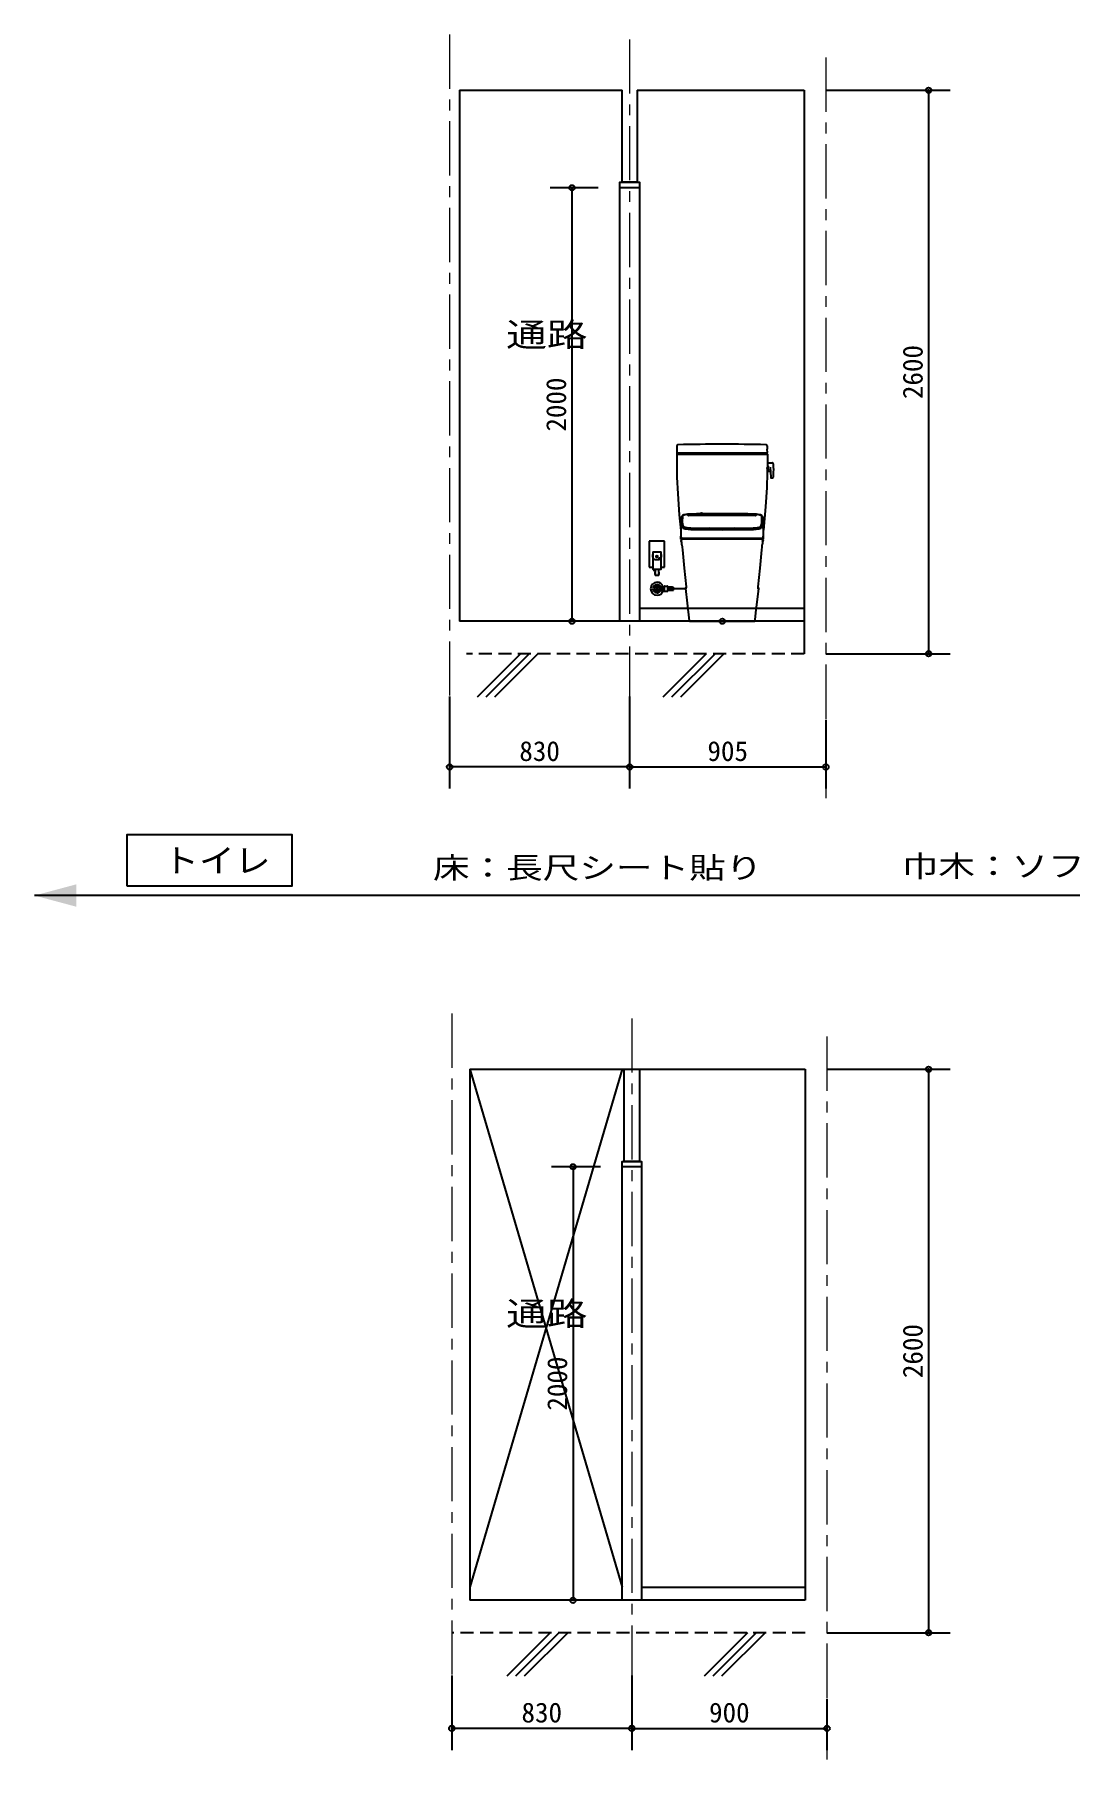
# Model space of a CAD drawing. Units: millimetres at full size, sheet at 1:50. Extents: x -10512 to 18330, y -7438 to 24497.
# Drawn here: x -10113 to -5335, y -1447 to 6511 of the extents above; entities that cross this region are included whole.
import ezdxf
from ezdxf.enums import TextEntityAlignment as Align

# ---------------------------------------------------------------- set-up
doc = ezdxf.new("R2010")
doc.units = ezdxf.units.MM
doc.header["$LTSCALE"] = 50
doc.header["$PDMODE"] = 32
doc.header["$PDSIZE"] = 25
for name, pattern in [('CHAIN1', [8, 5, -1, 1, -1]), ('DASHED1', [1.8, 1.2, -0.6]), ('DOUBLE_CHAIN1', [8.8, 5, -1, 0.6, -0.6, 0.6, -1])]:
    doc.linetypes.add(name, pattern=pattern)
for name, color, linetype in [('0-0_0', 7, 'Continuous'), ('0-1_1', 7, 'Continuous'), ('0-2_2', 134, 'Continuous')]:
    doc.layers.add(name, color=color, linetype=linetype)
doc.layers.add('0-8_8', color=6, linetype='CHAIN1', lineweight=9)
doc.styles.add('ＭＳ ゴシック', font='')
doc.styles.get('ＭＳ ゴシック').set_extended_font_data('MS Gothic')

msp = doc.modelspace()

# ---------------------------------------------------------------- linework, layer by layer
at = {"layer": '0-0_0'}
for p, q in [((-8153.23, 6254), (-8153.23, 3804)), ((-8153.23, 6254), (-7403.23, 6254)), ((-7403.23, 5829), (-7403.23, 6254)), ((-7333.23, 6254), (-7333.23, 5829)), ((-7333.23, 6254), (-6563.23, 6254)), ((-6563.23, 6254), (-6563.23, 3654)), ((-6463.23, 6254), (-5889.73, 6254)), ((-5989.73, 6254), (-5989.73, 3654)), ((-7333.23, 5829), (-7403.23, 5829)), ((-7513.23, 5804), (-7734.1, 5804)), ((-7634.1, 5804), (-7634.1, 3804)), ((-7413.23, 3804), (-7413.23, 5804)), ((-7323.23, 5804), (-7323.23, 3804)), ((-7323.23, 3864), (-6563.23, 3864)), ((-6563.23, 3804), (-8153.23, 3804)), ((-7513.23, 3804), (-7734.1, 3804)), ((-7871.73, 3654), (-8071.73, 3454)), ((-7831.5, 3654), (-8031.5, 3454)), ((-7791.27, 3654), (-7991.27, 3454)), ((-7014.69, 3654), (-7214.69, 3454)), ((-6974.46, 3654), (-7174.46, 3454)), ((-6934.23, 3654), (-7134.23, 3454)), ((-6463.23, 3654), (-5889.73, 3654)), ((-8198.23, 3456.39), (-8198.23, 3031.81)), ((-7368.23, 3456.39), (-7368.23, 3031.81)), ((-7368.23, 3349.48), (-7368.23, 3031.81)), ((-6463.23, 3349.48), (-6463.23, 3031.81)), ((-7368.23, 3131.81), (-8198.23, 3131.81)), ((-7368.23, 3131.81), (-6463.23, 3131.81)), ((8212.18, 2538.71), (-10112.54, 2538.71)), ((-8104.51, 1737.41), (-8104.51, -712.59)), ((-8104.51, 1737.41), (-7403.23, -652.59)), ((-7403.23, 1737.41), (-8104.51, -652.59)), ((-8104.51, 1737.41), (-6558.23, 1737.41)), ((-7393.23, 1312.41), (-7393.23, 1737.41)), ((-7323.23, 1737.41), (-7323.23, 1312.41)), ((-6558.23, 1737.41), (-6558.23, -712.59)), ((-6458.23, 1737.41), (-5889.73, 1737.41)), ((-5989.73, 1737.41), (-5989.73, -862.59)), ((-7503.23, 1287.41), (-7729.1, 1287.41)), ((-7629.1, 1287.41), (-7629.1, -712.59)), ((-7403.23, -712.59), (-7403.23, 1287.41)), ((-7323.23, 1312.41), (-7393.23, 1312.41)), ((-7313.23, 1287.41), (-7313.23, -712.59)), ((-6558.23, -712.59), (-8104.51, -712.59)), ((-7503.23, -712.59), (-7729.1, -712.59)), ((-7313.23, -652.59), (-6558.23, -652.59)), ((-7734.43, -862.59), (-7934.43, -1062.59)), ((-7694.2, -862.59), (-7894.2, -1062.59)), ((-7653.97, -862.59), (-7853.97, -1062.59)), ((-6824.43, -862.59), (-7024.43, -1062.59)), ((-6784.2, -862.59), (-6984.2, -1062.59)), ((-6743.97, -862.59), (-6943.97, -1062.59)), ((-6458.23, -862.59), (-5889.73, -862.59)), ((-8188.23, -1060.2), (-8188.23, -1403.56)), ((-7358.23, -1060.2), (-7358.23, -1403.56)), ((-7358.23, -1167.11), (-7358.23, -1403.56)), ((-6458.23, -1167.11), (-6458.23, -1403.56)), ((-7358.23, -1303.56), (-8188.23, -1303.56)), ((-7358.23, -1303.56), (-6458.23, -1303.56))]:
    msp.add_line(p, q, dxfattribs=at)
at = {"layer": '0-0_0', "linetype": 'DASHED1'}
for p, q in [((-6563.23, 3654), (-8119.95, 3654)), ((-6558.23, -862.59), (-8188.23, -862.59))]:
    msp.add_line(p, q, dxfattribs=at)
at = {"layer": '0-0_0'}
for points in [[(-7323.23, 5804), (-7413.23, 5804), (-7413.23, 5829), (-7323.23, 5829)], [(-9687.13, 2583.6), (-8924.05, 2583.6), (-8924.05, 2818.39), (-9687.13, 2818.39)], [(-7313.23, 1287.41), (-7403.23, 1287.41), (-7403.23, 1312.41), (-7313.23, 1312.41)]]:
    msp.add_lwpolyline(points, close=True, dxfattribs=at)
for p in [(-5989.73, 6254), (-7634.1, 5804), (-7634.1, 3804), (-5989.73, 3654), (-8198.23, 3131.81), (-7368.23, 3131.81), (-7368.23, 3131.81), (-6463.23, 3131.81), (-5989.73, 1737.41), (-7629.1, 1287.41), (-7629.1, -712.59), (-5989.73, -862.59), (-8188.23, -1303.56), (-7358.23, -1303.56), (-7358.23, -1303.56), (-6458.23, -1303.56)]:
    msp.add_point(p, dxfattribs=at)
msp.add_solid([(-10112.54, 2538.71), (-9919.35, 2590.47), (-9919.35, 2486.94)], dxfattribs=at)
at = {"layer": '0-1_1'}
for p, q in [((-7151.01, 4574.19), (-7147.61, 4578.42)), ((-7151.01, 4574.19), (-7149.94, 4469.48)), ((-7151.01, 4574.19), (-6942, 4574.19)), ((-7150.42, 4597.72), (-7150.96, 4582.1)), ((-7149.87, 4613.32), (-7150.42, 4597.72)), ((-6942.06, 4579.01), (-7147.96, 4579.01)), ((-6942, 4579.01), (-7147.89, 4579.01)), ((-6737.89, 4579.01), (-6942.06, 4579.01)), ((-6737.82, 4579.01), (-6942, 4579.01)), ((-6942, 4574.19), (-6733.01, 4574.19)), ((-6941.95, 4579), (-6904.81, 4579)), ((-6904.81, 4579), (-6737.73, 4579)), ((-6736.17, 4579.01), (-6737.89, 4579.01)), ((-6736.41, 4578.42), (-6733.01, 4574.19)), ((-6734.26, 4613.32), (-6733.71, 4597.72)), ((-6733.17, 4582.11), (-6733.71, 4597.72)), ((-6733.01, 4574.19), (-6733.21, 4532.78)), ((-7149.94, 4469.48), (-7146.78, 4391.28)), ((-6733.66, 4489.01), (-6735.82, 4420.71)), ((-6733.54, 4497.01), (-6733.66, 4489.01)), ((-6733.37, 4509.01), (-6733.54, 4497.01)), ((-6733.37, 4509.01), (-6733.36, 4509.47)), ((-6733.36, 4509.47), (-6733.35, 4510)), ((-6733.35, 4510), (-6733.34, 4510.59)), ((-6733.34, 4510.59), (-6733.33, 4511.22)), ((-6733.33, 4511.22), (-6733.32, 4511.9)), ((-6733.32, 4511.9), (-6733.31, 4512.61)), ((-6733.31, 4512.61), (-6733.3, 4513.35)), ((-6733.21, 4532.78), (-6733.3, 4513.35)), ((-6733, 4529.94), (-6733, 4498.38)), ((-6732.71, 4530.24), (-6731.83, 4530.29)), ((-6730.15, 4498.21), (-6732.68, 4498.08)), ((-6732.02, 4533.82), (-6731.83, 4530.29)), ((-6731.54, 4534.35), (-6709.72, 4535.11)), ((-6718.99, 4495.36), (-6729.68, 4494.9)), ((-6719.85, 4511.72), (-6718.99, 4495.36)), ((-6718.99, 4495.36), (-6717.42, 4465.45)), ((-6716.89, 4464.98), (-6708.83, 4465.54)), ((-7146.78, 4391.28), (-7140, 4294.51)), ((-6735.82, 4420.71), (-6741.04, 4331.75)), ((-7043.99, 4299.31), (-7060.35, 4299.04)), ((-7045.28, 4297.75), (-7045.53, 4297.46)), ((-7043.99, 4299.31), (-7045.28, 4297.75)), ((-6942, 4300.1), (-7030.17, 4299.51)), ((-7030.17, 4299.51), (-7028.82, 4297.86)), ((-7028.82, 4297.86), (-7028.54, 4297.52)), ((-6807.19, 4298.55), (-6823.64, 4299.04)), ((-6741.04, 4331.75), (-6751.37, 4224.11)), ((-7140, 4294.51), (-7132.67, 4223.06)), ((-7131.85, 4239.97), (-7132.75, 4221.2)), ((-7132.75, 4221.2), (-7132.66, 4206.64)), ((-7131.3, 4257.61), (-7131.85, 4239.97)), ((-7130.49, 4282.41), (-7131.08, 4264.52)), ((-7125.41, 4271.49), (-7125.52, 4264.45)), ((-7125.52, 4264.45), (-7125.37, 4260.51)), ((-7125.11, 4278.9), (-7125.41, 4271.49)), ((-7125.37, 4260.51), (-7125, 4255.76)), ((-7124.7, 4288), (-7125.11, 4278.9)), ((-7101.55, 4296.99), (-7107.3, 4296.07)), ((-7101.05, 4293.07), (-7101.05, 4296.91)), ((-7100.64, 4292.83), (-7101.05, 4293.07)), ((-7099.75, 4292.55), (-7099.74, 4292.83)), ((-7098.05, 4292.33), (-7099.75, 4292.55)), ((-7099.74, 4293.4), (-7099.71, 4296.26)), ((-7099.74, 4292.83), (-7099.74, 4293.4)), ((-7033.1, 4294.3), (-7098.76, 4294.17)), ((-7098.05, 4292.33), (-7096.29, 4292.26)), ((-7060.53, 4292.34), (-7096.29, 4292.26)), ((-7061.06, 4227.11), (-6942, 4225.99)), ((-7019.4, 4292.42), (-7060.53, 4292.34)), ((-6942, 4294.4), (-7033.1, 4294.3)), ((-6959.21, 4292.53), (-7019.4, 4292.42)), ((-6942, 4232.57), (-6999.64, 4232.94)), ((-6942, 4292.51), (-6959.21, 4292.53)), ((-6785.24, 4294.17), (-6942, 4294.4)), ((-6924.78, 4292.53), (-6942, 4292.51)), ((-6884.35, 4232.94), (-6942, 4232.57)), ((-6942, 4225.99), (-6822.94, 4227.11)), ((-6864.6, 4292.42), (-6924.78, 4292.53)), ((-6823.47, 4292.34), (-6864.6, 4292.42)), ((-6787.7, 4292.26), (-6823.47, 4292.34)), ((-6787.7, 4292.26), (-6785.94, 4292.33)), ((-6784.43, 4292.53), (-6785.94, 4292.33)), ((-6784.39, 4293.69), (-6784.43, 4292.53)), ((-6784.28, 4296.26), (-6784.39, 4293.69)), ((-6783.07, 4293.01), (-6783.35, 4292.83)), ((-6782.95, 4296.91), (-6783.07, 4293.01)), ((-6776.69, 4296.07), (-6782.44, 4296.99)), ((-6758.88, 4278.9), (-6759.29, 4288)), ((-6758.99, 4255.76), (-6758.62, 4260.51)), ((-6758.59, 4271.49), (-6758.88, 4278.9)), ((-6758.62, 4260.51), (-6758.48, 4264.45)), ((-6758.48, 4264.45), (-6758.59, 4271.49)), ((-6752.91, 4264.52), (-6753.5, 4282.41)), ((-6752.15, 4239.97), (-6752.7, 4257.61)), ((-6751.24, 4221.2), (-6752.15, 4239.97)), ((-6751.31, 4210.44), (-6751.24, 4221.2)), ((-7133.32, 4194.3), (-7133.39, 4191.11)), ((-7132.75, 4195.54), (-7132.76, 4194.8)), ((-7132.66, 4206.64), (-7132.75, 4195.54)), ((-7132.66, 4206.64), (-7132.62, 4201.83)), ((-7131.91, 4193.52), (-7131.41, 4189.86)), ((-7130.82, 4174.32), (-7130.95, 4176.05)), ((-7130.82, 4174.32), (-7130.81, 4174.24)), ((-7130.24, 4172.89), (-7130.18, 4172.82)), ((-7130.01, 4172.62), (-7130.18, 4172.82)), ((-7129.4, 4187), (-6965.8, 4187)), ((-7128.58, 4170.95), (-7129.2, 4171.69)), ((-7129.13, 4174.46), (-7129.12, 4174.37)), ((-7128.79, 4172.8), (-7128.9, 4172.93)), ((-7128.58, 4170.95), (-7128.7, 4171.91)), ((-7128.44, 4169.73), (-7128.58, 4170.95)), ((-7128.22, 4167.55), (-7128.44, 4169.73)), ((-7128.02, 4165.54), (-7128.22, 4167.55)), ((-7127.73, 4162.38), (-7128.02, 4165.54)), ((-7127.45, 4159.23), (-7127.73, 4162.38)), ((-7127.17, 4156.08), (-7127.45, 4159.23)), ((-7124.48, 4184), (-6971.89, 4184)), ((-7023.15, 4184), (-7022.8, 4184)), ((-7022.8, 4184), (-6997.45, 4184)), ((-6965.8, 4184.04), (-6996.88, 4183.85)), ((-6971.89, 4184), (-6921.5, 4184)), ((-6965.8, 4187), (-6942, 4187)), ((-6965.8, 4184.04), (-6965.8, 4187)), ((-6942, 4187), (-6921.5, 4187)), ((-6921.5, 4187), (-6895.69, 4187)), ((-6921.5, 4184), (-6921.5, 4187)), ((-6921.5, 4184), (-6892.68, 4184)), ((-6921.5, 4184), (-6892.39, 4184)), ((-6895.69, 4187), (-6858.31, 4187)), ((-6895.69, 4186.61), (-6895.69, 4187)), ((-6892.39, 4184), (-6861.77, 4184)), ((-6892.39, 4184), (-6861.77, 4184)), ((-6861.77, 4184), (-6851.5, 4184)), ((-6861.32, 4184), (-6760.53, 4184)), ((-6858.31, 4187), (-6807.67, 4187)), ((-6858.31, 4186.61), (-6858.31, 4187)), ((-6851.5, 4184), (-6751.26, 4184)), ((-6807.67, 4187), (-6778.33, 4187)), ((-6805.5, 4186.07), (-6780.5, 4186.07)), ((-6778.33, 4187), (-6754.59, 4187)), ((-6756.54, 4159.23), (-6756.83, 4156.08)), ((-6756.26, 4162.38), (-6756.54, 4159.23)), ((-6755.98, 4165.54), (-6756.26, 4162.38)), ((-6755.78, 4167.55), (-6755.98, 4165.54)), ((-6755.55, 4169.73), (-6755.78, 4167.55)), ((-6755.41, 4170.95), (-6755.55, 4169.73)), ((-6755.3, 4171.91), (-6755.41, 4170.95)), ((-6754.8, 4171.69), (-6755.41, 4170.95)), ((-6755.09, 4172.93), (-6755.2, 4172.8)), ((-6754.87, 4174.37), (-6754.86, 4174.46)), ((-6753.81, 4172.82), (-6753.99, 4172.62)), ((-6753.81, 4172.82), (-6753.76, 4172.89)), ((-6753.18, 4174.24), (-6753.17, 4174.32)), ((-6753.05, 4176.05), (-6753.17, 4174.32)), ((-6752.59, 4189.86), (-6752.08, 4193.52)), ((-6751.38, 4201.83), (-6751.31, 4210.44)), ((-7260.77, 4100.17), (-7260.77, 4111.84)), ((-7260.67, 4111.94), (-7260.47, 4111.94)), ((-7260.47, 4100.07), (-7260.67, 4100.07)), ((-7260.47, 4111.94), (-7260.47, 4123.51)), ((-7260.47, 4100.07), (-7260.47, 4111.94)), ((-7260.47, 4088.67), (-7260.47, 4100.07)), ((-7260.47, 4043.36), (-7260.47, 4088.26)), ((-7260.27, 4088.57), (-7260.36, 4088.57)), ((-7260.17, 4088.28), (-7260.17, 4088.47)), ((-7257.86, 4088.61), (-7260.06, 4088.58)), ((-7259.47, 4124.51), (-7224.79, 4124.51)), ((-7252.47, 4088.63), (-7257.86, 4088.61)), ((-7252.47, 4088.63), (-7231.79, 4088.63)), ((-7252.47, 4088.33), (-7231.79, 4088.33)), ((-7226.39, 4088.61), (-7231.79, 4088.63)), ((-7224.19, 4088.58), (-7226.39, 4088.61)), ((-7224.09, 4088.47), (-7224.09, 4088.28)), ((-7223.89, 4088.57), (-7223.98, 4088.57)), ((-7223.8, 4088.26), (-7223.79, 4043.36)), ((-7223.79, 4111.94), (-7223.79, 4100.07)), ((-7223.79, 4100.07), (-7223.79, 4088.67)), ((-7223.58, 4100.07), (-7223.79, 4100.07)), ((-7223.49, 4111.84), (-7223.49, 4100.17)), ((-7254.63, 4042.36), (-7259.47, 4042.36)), ((-7254.63, 4042.36), (-7254.63, 4038.36)), ((-7250.63, 4042.36), (-7250.63, 4034.36)), ((-7250.63, 4034.36), (-7250.63, 4030.36)), ((-7250.39, 4026.86), (-7250.53, 4028.86)), ((-7250.16, 4023.36), (-7250.29, 4025.36)), ((-7249.93, 4019.86), (-7250.06, 4021.86)), ((-7249.69, 4016.29), (-7249.83, 4018.36)), ((-7235.56, 4015.36), (-7248.69, 4015.36)), ((-7234.43, 4018.36), (-7234.56, 4016.29)), ((-7234.19, 4021.86), (-7234.33, 4019.86)), ((-7233.96, 4025.36), (-7234.09, 4023.36)), ((-7233.73, 4028.86), (-7233.86, 4026.86)), ((-7233.63, 4030.36), (-7233.63, 4042.36)), ((-7224.79, 4042.36), (-7233.63, 4042.36)), ((-7243, 3961.68), (-7242, 3961.68)), ((-7243, 3960.17), (-7243, 3961.68)), ((-7243, 3960.17), (-7243, 3958.13)), ((-7243, 3957.09), (-7243, 3958.13)), ((-7243, 3954), (-7243, 3957.09)), ((-7243, 3950.91), (-7243, 3954)), ((-7243, 3949.61), (-7243, 3950.91)), ((-7243, 3949.61), (-7243, 3947.83)), ((-7243, 3946.32), (-7243, 3947.83)), ((-7242, 3946.32), (-7243, 3946.32)), ((-7242, 3961.68), (-7241, 3961.68)), ((-7241, 3946.32), (-7242, 3946.32)), ((-7241, 3960.17), (-7241, 3961.68)), ((-7241, 3960.17), (-7241, 3958.39)), ((-7241, 3958.39), (-7241, 3957.09)), ((-7241, 3954), (-7241, 3957.09)), ((-7241, 3950.91), (-7241, 3954)), ((-7241, 3950.91), (-7241, 3949.61)), ((-7241, 3949.61), (-7241, 3947.83)), ((-7241, 3946.32), (-7241, 3947.83)), ((-7225.27, 3944.99), (-7227.42, 3945)), ((-7227.41, 3963), (-7218.95, 3963)), ((-7218.95, 3944.97), (-7225.27, 3944.99)), ((-7218.95, 3963), (-7213.49, 3963.34)), ((-7218.95, 3954), (-7218.95, 3944.97)), ((-7218.25, 3944.27), (-7218.95, 3944.97)), ((-7218.25, 3944.27), (-7213.61, 3944.28)), ((-7213.61, 3944.28), (-7209.97, 3944.21)), ((-7213.49, 3963.34), (-7209.5, 3963.03)), ((-7209.54, 3954), (-7209.59, 3944.59)), ((-7209.5, 3963.03), (-7209.54, 3954)), ((-7209.5, 3963.03), (-7208.5, 3963.03)), ((-7208.5, 3963.16), (-7208.5, 3965.16)), ((-7208.5, 3944.66), (-7208.5, 3963.16)), ((-7208.5, 3963.03), (-7208.5, 3954)), ((-7208.5, 3954), (-7208.5, 3944.97)), ((-7208.5, 3942.66), (-7208.5, 3944.66)), ((-7207.82, 3965.41), (-7193.17, 3965.41)), ((-7207.82, 3942.41), (-7193.17, 3942.41)), ((-7192.5, 3960.51), (-7192.5, 3965.16)), ((-7192.5, 3960.47), (-7192.5, 3960.51)), ((-7192.5, 3960.47), (-7188.95, 3960.47)), ((-7192.5, 3947.35), (-7192.5, 3960.47)), ((-7192.5, 3942.66), (-7192.5, 3947.35)), ((-7192.5, 3947.35), (-7188.95, 3947.35)), ((-7188.95, 3960.47), (-7188.95, 3947.35)), ((-7183.34, 3960.55), (-7183.34, 3947.27)), ((-7183.34, 3960.55), (-7181.8, 3960.55)), ((-7183.34, 3947.27), (-7181.8, 3947.27)), ((-7181.8, 3960.55), (-7181.8, 3947.27)), ((-7177.97, 3960.55), (-7177.97, 3947.27)), ((-7177.97, 3960.55), (-7176.44, 3960.55)), ((-7177.97, 3947.27), (-7176.44, 3947.27)), ((-7176.44, 3960.55), (-7176.44, 3947.27)), ((-7172.61, 3960.55), (-7172.61, 3947.27)), ((-7172.61, 3960.55), (-7171.59, 3960.55)), ((-7172.61, 3947.27), (-7171.59, 3947.27)), ((-7171.59, 3960.55), (-7171.59, 3947.27)), ((-7170.48, 3961.11), (-7166.5, 3961.11)), ((-7170.48, 3946.71), (-7166.5, 3946.71)), ((-7166.5, 3946.71), (-7166.5, 3961.11)), ((-7110.97, 3953.91), (-7166.5, 3953.91)), ((-7107.68, 3955.29), (-7111.12, 3955.29)), ((-7111.12, 3955.29), (-7111.11, 3955.25)), ((-7111.11, 3955.25), (-7103.43, 3887.35)), ((-7108.07, 3962.45), (-7107.7, 3958.6)), ((-7107.7, 3958.6), (-7107.68, 3958.39)), ((-6786.02, 3842.6), (-6772.88, 3955.25)), ((-6772.88, 3955.29), (-6776.32, 3955.29)), ((-6776.31, 3958.39), (-6776.29, 3958.6)), ((-6776.29, 3958.6), (-6775.93, 3962.45)), ((-6772.88, 3955.25), (-6772.88, 3955.29)), ((-7103.43, 3887.35), (-7093.28, 3806.17)), ((-6790.11, 3810.77), (-6786.02, 3842.6)), ((-7090.81, 3804), (-6793.32, 3804)), ((-6790.71, 3806.17), (-6790.11, 3810.77))]:
    msp.add_line(p, q, dxfattribs=at)
at = {"layer": '0-1_1', "linetype": 'DOUBLE_CHAIN1'}
msp.add_line((-7277.47, 4054), (-7260.47, 4053.86), dxfattribs=at)
at = {"layer": '0-1_1'}
for points in [[(-7147.94, 4579), (-7146.15, 4579), (-7135.85, 4579), (-6941.95, 4579)], [(-6731.83, 4530.29), (-6730.15, 4498.21), (-6729.99, 4495.18)], [(-7133.1, 4190.65), (-7133.23, 4185.01), (-7133.24, 4184.51)], [(-7132.74, 4184), (-7032.5, 4184), (-7023.15, 4184)], [(-7130.42, 4174.29), (-7129.94, 4174.29), (-7129.45, 4174.28)], [(-7129.91, 4172.8), (-7129.35, 4172.8), (-7128.79, 4172.8)], [(-7127.17, 4156.08), (-7126.17, 4145.05), (-7125.16, 4134)], [(-6758.84, 4134), (-6757.83, 4145.05), (-6756.83, 4156.08)], [(-6755.2, 4172.8), (-6754.64, 4172.8), (-6754.09, 4172.8)], [(-6754.54, 4174.28), (-6754.06, 4174.29), (-6753.58, 4174.29)], [(-6750.76, 4184.51), (-6750.77, 4185.01), (-6751.31, 4210.44)], [(-7252.47, 4088.33), (-7257.86, 4088.31), (-7260.06, 4088.28)], [(-7224.19, 4088.28), (-7226.39, 4088.31), (-7231.79, 4088.33)], [(-7223.79, 4123.51), (-7223.79, 4111.94), (-7223.58, 4111.94)], [(-7125.16, 4134), (-7117, 4048.61), (-7108.07, 3962.45)], [(-6775.93, 3962.45), (-6767, 4048.61), (-6758.84, 4134)], [(-7233.63, 4042.36), (-7250.63, 4042.36), (-7254.63, 4042.36)], [(-7250.63, 4034.36), (-7251.64, 4035.37), (-7254.63, 4038.36)], [(-7251.64, 4035.37), (-7252.7, 4035.37), (-7254.61, 4037.28), (-7254.63, 4038.36)], [(-7218.95, 3963), (-7218.95, 3958.91), (-7218.95, 3954)], [(-7208.5, 3944.97), (-7209.59, 3944.59), (-7209.97, 3944.21)]]:
    msp.add_lwpolyline(points, dxfattribs=at)
at = {"layer": '0-1_1', "linetype": 'DOUBLE_CHAIN1'}
msp.add_lwpolyline([(-7223.79, 4053.86), (-7207.47, 4054), (-7207.47, 4174), (-7277.47, 4174), (-7277.47, 4054)], dxfattribs=at)
at = {"layer": '0-1_1'}
for centre, radius in [((-7242.13, 4102.36), 4.3), ((-7230.78, 4094.46), 1.45)]:
    msp.add_circle(centre, radius, dxfattribs=at)
for centre, radius, start, end in [((-7145.08, 4613.22), 4.8, 92.36559, 178.75008), ((-6942.16, -2566.54), 7187.42, 89.99926, 91.61939), ((-6941.61, -2566.55), 7187.43, 88.3863, 90.00365), ((-6739.24, 4613.04), 4.99, 3.22411, 89.6086), ((-7147.96, 4582.01), 3, 178.26893, 270.01688), ((-7147.04, 4579.06), 0.85, 183.15277, 228.19813), ((-6737.82, 4577.01), 2, 44.90479, 90.00148), ((-6736.17, 4582.01), 3, 269.98888, 2.00304), ((-6732.7, 4529.94), 0.3, 93, 180), ((-6732.7, 4498.38), 0.3, 180, 273), ((-6731.52, 4533.85), 0.5, 92.00003, 183.00001), ((-6729.7, 4495.2), 0.3, 182.99996, 272.49995), ((-6707.12, 4512.47), 12.75, 173.8434, 183.37838), ((-6715.97, 4513.44), 3.85, 165.55922, 174.01291), ((-6718.94, 4514.23), 0.769, 146.44659, 167.30147), ((-6719.46, 4514.56), 0.156, 102.1053, 142.73886), ((-6716.92, 4465.48), 0.5, 182.99999, 273.99997), ((-6709.6, 4531.61), 3.5, 10.19085, 92), ((-6709.08, 4469.03), 3.5, 274, 354.6129), ((-6826.23, 4510.64), 122, 2.28266, 10.19085), ((-7054.05, 4501.56), 350, 354.6129, 2.28266), ((-7093.01, 4198.32), 99.39, 95.07239, 103.02013), ((-7101.64, 4296.73), 0.617, 16.37365, 104.88774), ((-7098.66, 4296.57), 1.1, 105.12497, 196.00393), ((-7019.95, 2664.44), 1635.1, 91.41583, 92.76905), ((-7045.09, 4296.83), 0.94, 102.05405, 150.89364), ((-7039.43, 4296.01), 5.63, 111.32907, 144.10703), ((-7040.31, 4298.72), 1.79, 120.48509, 228.27202), ((-7037.01, 4303.45), 7.54, 233.44341, 307.74327), ((-7036.98, 4289.78), 12.32, 70.23629, 111.38226), ((-7036.98, 4293.57), 7.93, 59.27624, 122.35325), ((-7033.71, 4298.75), 1.82, 315.9549, 64.54455), ((-7034.46, 4296.24), 5.4, 37.35115, 72.3092), ((-7029.05, 4296.68), 1.2, 65.57361, 78.60079), ((-7029.28, 4296.64), 1.34, 29.59733, 57.65666), ((-7028.69, 4297.02), 0.643, 325.38632, 26.42051), ((-6942, -2293.6), 6593.7, 88.97149, 89.99999), ((-6830.51, 3470.9), 827.98, 86.8524, 88.38613), ((-6785.34, 4296.57), 1.1, 343.99607, 74.87503), ((-6782.45, 4296.86), 0.498, 85.94425, 174.45834), ((-6791.28, 4196.76), 100.99, 77.01556, 84.96331), ((-7076, 4259.33), 55.33, 174.62697, 181.78155), ((-7076, 4259.33), 55.33, 181.78155, 199.59817), ((-7101.54, 4275.07), 29.86, 151.89644, 165.77549), ((-7107.54, 4254.21), 24.57, 213.1401, 260.4333), ((-7110.14, 4268.33), 27.35, 101.09512, 130.46158), ((-7103.17, 4256.06), 21.83, 180.79035, 232.26051), ((-7114.17, 4281.74), 12.25, 100.89937, 149.2503), ((-7096.58, 4291.55), 56.41, 249.27773, 265.4538), ((-7104.32, 4264.63), 31.58, 95.42314, 112.66975), ((-7065.22, 4600.78), 373.69, 262.86583, 270.63768), ((-7101.54, 4296.51), 0.485, 6.97031, 91.86039), ((-7076.31, 4468.25), 234.23, 263.93718, 268.32493), ((-7108.89, 4264.97), 29.05, 71.66008, 73.50735), ((-7098.71, 4293.1), 1.07, 164.01348, 194.98652), ((-7098.71, 4293.1), 1.07, 92.38549, 164.01348), ((-7013.25, 6246.19), 2013.29, 268.01009, 270.38711), ((-7045.37, 4296.91), 0.659, 144.80477, 229.31367), ((-7042.67, 4300.23), 4.94, 230.70406, 258.67393), ((-7037.92, 4319.19), 24.48, 256.49979, 268.259), ((-7037.23, 4328.09), 33.4, 267.53987, 277.54823), ((-7034.15, 4307.89), 12.98, 275.77752, 292.4368), ((-7030.09, 4298.23), 2.5, 290.93637, 320.81837), ((-6870.75, 6246.19), 2013.29, 269.61289, 271.98991), ((-6818.78, 4600.78), 373.69, 269.36232, 277.13417), ((-6807.69, 4468.25), 234.23, 271.67507, 276.06282), ((-6785.28, 4293.1), 1.07, 33.18785, 87.61451), ((-6774.66, 4259.1), 34.83, 104.44474, 106.29201), ((-6785.28, 4293.1), 1.07, 345.01348, 33.18785), ((-6787.42, 4291.55), 56.41, 274.5462, 290.72226), ((-6782.46, 4296.51), 0.485, 88.13961, 173.02969), ((-6779.68, 4264.63), 31.58, 67.33025, 84.57686), ((-6776.45, 4254.21), 24.57, 279.5667, 326.8599), ((-6773.85, 4268.33), 27.35, 49.53842, 78.90488), ((-6769.82, 4281.74), 12.25, 30.7497, 79.10063), ((-6780.82, 4256.06), 21.83, 307.73949, 359.20965), ((-6782.45, 4275.07), 29.86, 14.22451, 28.10356), ((-6808, 4259.33), 55.33, 340.40183, 358.21845), ((-6808, 4259.33), 55.33, 358.21845, 5.37303), ((-7132.9, 4191.1), 0.489, 178.47831, 245.4716), ((-7132.81, 4194.3), 0.506, 83.95843, 179.81902), ((-7132.74, 4184.5), 0.5, 178.77455, 270.00866), ((-7030.93, 4206.24), 101.78, 182.48236, 187.17762), ((-7125.78, 4191.42), 5.84, 195.57445, 215.76516), ((-7123.41, 4176.81), 7.57, 152.05632, 185.74193), ((-7130.69, 4174.43), 0.18, 220.26744, 284.50905), ((-7128.4, 4174.47), 2.43, 185.50438, 220.73053), ((-7130.42, 4173.43), 0.86, 89.57283, 104.50905), ((-7128.36, 4189.27), 2.5, 210.32278, 245.30433), ((-7130.07, 4173.05), 0.25, 243.40381, 274.93827), ((-7123.97, 4177.06), 6.96, 94.18394, 151.68424), ((-7129.92, 4171.29), 1.51, 89.58253, 94.93827), ((-7164.79, 4141.66), 46.57, 40.15684, 41.67624), ((-7129.48, 4174.53), 0.245, 276.63151, 319.96336), ((-7127, 4174.49), 2.46, 184.72722, 219.44657), ((-7129.11, 4174.22), 0.241, 96.01133, 139.96336), ((-7129.17, 4174.33), 0.13, 358.50437, 73.08139), ((-7126.66, 4174.64), 2.48, 186.34385, 188.41898), ((-7126.01, 4174.74), 3.14, 188.41898, 190.05846), ((-7126.18, 4174.71), 2.97, 190.05846, 191.79515), ((-7126.14, 4174.72), 3.01, 191.79515, 193.50642), ((-7126.15, 4174.71), 3, 193.5099, 198.66199), ((-7128.21, 4174.31), 0.836, 178.50437, 192.04649), ((-7156.15, 4168.34), 27.73, 3.06534, 12.04649), ((-7147.13, 4169.58), 18.57, 7.20433, 12.93654), ((-7128.99, 4173.74), 0.028, 16.41113, 192.93654), ((-7126.13, 4174.72), 3.02, 198.65851, 202.07247), ((-7127.21, 4174.27), 1.83, 196.41113, 198.93671), ((-7125.5, 4174.85), 3.64, 198.93671, 200.20532), ((-6997.59, 4182.25), 1.76, 66.04621, 85.40576), ((-6893.69, 4186.61), 2, 180, 210.00149), ((-6892.53, 4187.39), 3.39, 211.64047, 272.41069), ((-6861.54, 4187.53), 3.54, 266.33148, 327.10386), ((-6860.31, 4186.61), 2, 330.00139, 0.00001), ((-6805.5, 4189.07), 3, 223.71418, 270.00218), ((-6780.5, 4189.07), 3, 270.01444, 316.2848), ((-6760.02, 4177.06), 6.96, 28.31576, 85.81605), ((-6727.85, 4168.34), 27.73, 167.95351, 176.93466), ((-6736.87, 4169.58), 18.57, 167.06346, 172.79567), ((-6756.99, 4174.49), 2.46, 320.55342, 355.27278), ((-6758.5, 4174.85), 3.64, 339.79468, 341.06329), ((-6757.87, 4174.72), 3.02, 337.92753, 341.34149), ((-6756.78, 4174.27), 1.83, 341.06329, 343.58887), ((-6755, 4173.74), 0.028, 347.06346, 163.58887), ((-6757.85, 4174.71), 3, 341.33801, 346.4901), ((-6755.79, 4174.31), 0.836, 347.95351, 1.49563), ((-6754.82, 4174.33), 0.13, 106.91861, 181.49563), ((-6757.86, 4174.72), 3.01, 346.49358, 348.20485), ((-6757.82, 4174.71), 2.97, 348.20485, 349.94154), ((-6757.99, 4174.74), 3.14, 349.94154, 351.58102), ((-6757.34, 4174.64), 2.48, 351.58102, 353.65615), ((-6754.89, 4174.22), 0.241, 40.03664, 83.98867), ((-6719.21, 4141.66), 46.57, 138.32376, 139.84316), ((-6754.51, 4174.53), 0.245, 220.03664, 263.36849), ((-6755.84, 4189.5), 2.8, 296.59208, 331.57362), ((-6754.08, 4171.29), 1.51, 85.06173, 90.41747), ((-6753.92, 4173.05), 0.25, 265.06173, 296.59619), ((-6760.58, 4176.81), 7.57, 354.25807, 27.94368), ((-6755.6, 4174.47), 2.43, 319.26947, 354.49562), ((-6753.57, 4173.43), 0.86, 75.49095, 90.42717), ((-6757.72, 4191.24), 5.31, 324.69701, 344.88772), ((-6753.31, 4174.43), 0.18, 255.49095, 319.73256), ((-6853.06, 4206.24), 101.78, 352.8224, 357.51767), ((-6751.26, 4184.5), 0.5, 269.99134, 1.22545), ((-7260.67, 4111.84), 0.1, 90.99993, 180), ((-7260.67, 4100.17), 0.1, 180, 269.00007), ((-7259.47, 4123.51), 1, 90, 180), ((-7260.37, 4088.67), 0.1, 180, 273.25856), ((-7260.33, 4087.6), 0.67, 96.16232, 101.48603), ((-7259.88, 4079.87), 8.41, 91.24058, 93.56016), ((-7259.88, 4080.17), 8.41, 91.24058, 92.64686), ((-7260.27, 4088.47), 0.1, 0, 92.64686), ((-7224.79, 4123.51), 1, 0, 90), ((-7224.37, 4080.17), 8.41, 87.35314, 88.75942), ((-7224.37, 4079.87), 8.41, 86.43984, 88.75942), ((-7223.99, 4088.47), 0.1, 87.35314, 180), ((-7223.89, 4088.67), 0.1, 266.74144, 360), ((-7223.88, 4087.72), 0.553, 81.11614, 86.43984), ((-7223.59, 4111.84), 0.1, 0, 89.00007), ((-7223.59, 4100.17), 0.1, 270.99993, 360), ((-7242, 3954), 30, 90, 180), ((-7259.47, 4043.36), 1, 180, 270), ((-7250.65, 4029.6), 0.755, 279.20153, 88.42662), ((-7250.41, 4026.1), 0.755, 279.20153, 88.42662), ((-7250.18, 4022.6), 0.755, 279.20153, 88.42662), ((-7249.95, 4019.1), 0.755, 279.20153, 88.42662), ((-7248.69, 4016.36), 1, 183.81408, 270), ((-7242, 3954), 30, 18.14117, 90), ((-7235.56, 4016.36), 1, 270, 356.18592), ((-7234.3, 4019.1), 0.755, 91.57338, 260.79847), ((-7234.07, 4022.6), 0.755, 91.57338, 260.79847), ((-7233.84, 4026.1), 0.755, 91.57338, 260.79847), ((-7233.6, 4029.6), 0.755, 91.57338, 260.79847), ((-7224.79, 4043.36), 1, 270, 360), ((-7242, 3954), 30, 180, 270), ((-7242, 3954), 19, 90, 180), ((-7242, 3954), 19, 180, 270), ((-7242, 3954), 13.95, 90, 180), ((-7242, 3954), 13.95, 180, 270), ((-7242, 3954), 8.5, 90, 180), ((-7242, 3954), 8.5, 180, 270), ((-7242.16, 3953.87), 4.34, 101.14457, 178.30498), ((-7242, 3954), 4.5, 180, 257.16041), ((-7242, 3954), 3.25, 107.92021, 180), ((-7242, 3954), 3.25, 180, 252.07979), ((-7240.86, 3953.87), 4.77, 103.85051, 116.6901), ((-7242, 3954), 4.5, 257.16041, 270), ((-7242, 3954), 19, 28.27371, 90), ((-7242, 3954), 13.95, 0, 90), ((-7242, 3954), 8.5, 0, 90), ((-7242, 3954), 4.5, 77.16041, 90), ((-7242, 3954), 8.5, 270, 360), ((-7242, 3954), 13.95, 270, 360), ((-7242, 3954), 4.5, 270, 282.83959), ((-7242, 3954), 19, 270, 331.70423), ((-7242, 3954), 30, 270, 341.09862), ((-7242, 3954), 4.5, 0, 77.16041), ((-7242, 3954), 3.25, 0, 72.07979), ((-7242, 3954), 3.25, 287.92021, 360), ((-7242, 3954), 4.5, 282.83959, 360), ((-7227.44, 3943.04), 1.96, 89.37324, 139.03249), ((-7227.31, 3965.25), 2.26, 224.73555, 267.37892), ((-7236.78, 3954.07), 13.03, 315.89241, 359.68508), ((-7236.62, 3954), 12.88, 0.0006, 44.34349), ((-7200.5, 3944.58), 22.08, 109.37004, 111.23931), ((-7200.5, 3963.25), 22.08, 248.76069, 250.62996), ((-7200.5, 3944.58), 22.08, 68.76069, 70.62996), ((-7200.5, 3963.25), 22.08, 289.37004, 291.23931), ((-7186.06, 3954.24), 6.88, 66.66706, 114.89546), ((-7186.06, 3953.59), 6.88, 245.10454, 293.33294), ((-7179.89, 3957.57), 3.54, 57.30366, 122.69634), ((-7179.89, 3950.26), 3.54, 237.30366, 302.69634), ((-7174.53, 3957.57), 3.54, 57.30366, 122.69634), ((-7174.53, 3950.26), 3.54, 237.30366, 302.69634), ((-7169.85, 3958.48), 2.71, 103.43596, 130.09318), ((-7169.85, 3949.34), 2.71, 229.90682, 256.56404), ((-7108.04, 3955.53), 3.09, 83.73027, 184.43536), ((-7128.17, 3956.45), 20.57, 357.8325, 5.3894), ((-7107.68, 3955.4), 0.105, 272.34426, 13.77645), ((-7106.69, 3955.64), 0.92, 177.8325, 193.77646), ((-6777.31, 3955.64), 0.92, 346.22354, 2.1675), ((-6776.31, 3955.4), 0.105, 166.22355, 267.65574), ((-6755.83, 3956.45), 20.57, 174.6106, 182.1675), ((-6775.95, 3955.53), 3.09, 355.56464, 96.26973), ((-7090.74, 3806.58), 2.58, 188.99018, 268.5004), ((-6793.26, 3806.58), 2.58, 268.5004, 351.00543)]:
    msp.add_arc(centre, radius, start, end, dxfattribs=at)
at = {"layer": '0-2_2'}
msp.add_circle((-6940.73, 3804), 0.667, dxfattribs=at)
msp.add_point((-6940.73, 3804), dxfattribs=at)
at = {"layer": '0-8_8'}
for p, q in [((-8198.23, 6510.9), (-8198.23, 3094.79)), ((-7368.23, 6488.23), (-7368.23, 3264.58)), ((-6463.23, 6404.42), (-6463.23, 2988.31)), ((-8188.23, 1994.31), (-8188.23, -1340.57)), ((-7358.23, 1971.64), (-7358.23, -1252.02)), ((-6458.23, 1887.83), (-6458.23, -1447.06))]:
    msp.add_line(p, q, dxfattribs=at)

# ---------------------------------------------------------------- texts
at = {"layer": '0-0_0', "style": 'ＭＳ ゴシック'}
for s, height, width, p in [('通路', 110, 1.25, (-7937.71, 5038.24)), ('トイレ', 110, 1.1, (-9519.31, 2612.08)), ('床：長尺シート貼り', 98.97, 1.25, (-8275.16, 2587.9)), ('巾木：ソフト巾木', 98.97, 1.25, (-6113.44, 2595.44)), ('通路', 110, 1.25, (-7937.71, 521.65))]:
    msp.add_text(s, height=height, dxfattribs=dict(at, width=width)).set_placement(p, align=Align.BOTTOM_LEFT)
for s, p in [('2600', (-5989.73, 4829)), ('2000', (-7634.1, 4679)), ('2600', (-5989.73, 312.41)), ('2000', (-7629.1, 162.41))]:
    msp.add_text(s, height=91.64, rotation=90, dxfattribs=at).set_placement(p, align=Align.BOTTOM_LEFT)
for s, p in [('830', (-7876.98, 3131.81)), ('905', (-7009.48, 3131.81)), ('830', (-7866.98, -1303.56)), ('900', (-7001.98, -1303.56))]:
    msp.add_text(s, height=91.64, dxfattribs=at).set_placement(p, align=Align.BOTTOM_LEFT)

doc.saveas('drawing.dxf')
